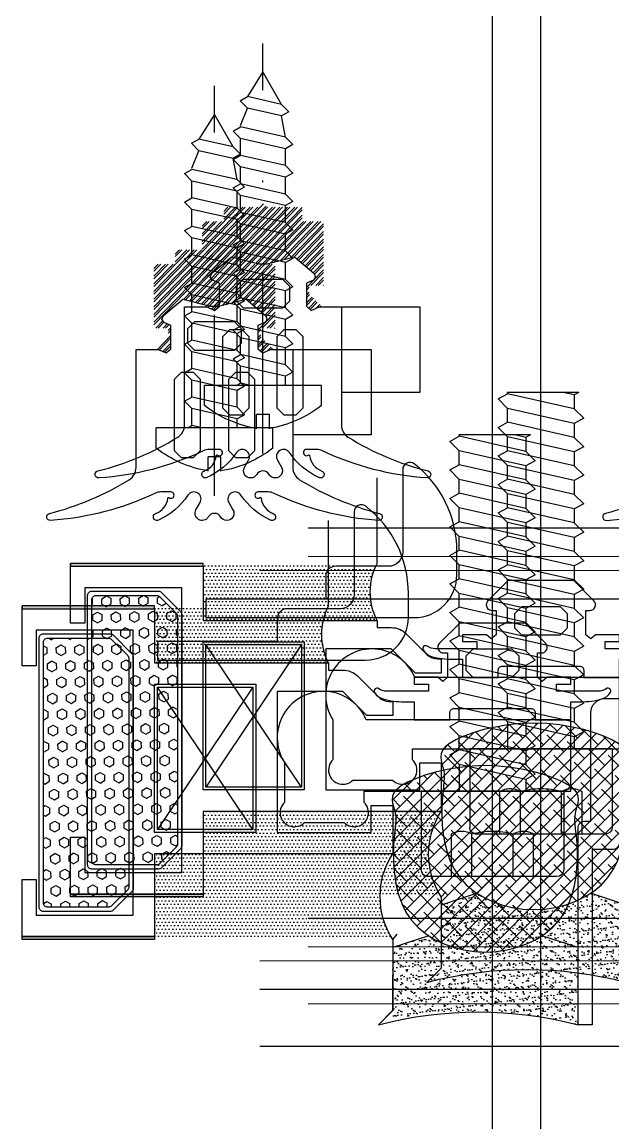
# Model space of a CAD drawing. Header units: inches. Extents: x 4821 to 127877, y 58012 to 433683.
# Drawn here: x 30582.9 to 30624.3, y 80394.5 to 80471.8 of the extents above; entities that cross this region are included whole.
import ezdxf

# ---------------------------------------------------------------- set-up
doc = ezdxf.new("R2010")
doc.units = ezdxf.units.IN
doc.header["$MEASUREMENT"] = 0
for name, pattern in [('$1$Center', [29.999999, 12, -6, 6, -6]), ('$1$DASHDOT', [25.4, 12.7, -6.35, 0, -6.35]), ('$1$DASHED', [19.05, 12.7, -6.35])]:
    doc.linetypes.add(name, pattern=pattern)
for name, color, linetype in [('A-FURN-FIXD', 10, 'Continuous'), ('A-GLAZ', 132, 'Continuous'), ('A-WAL-CMU', 7, 'Continuous'), ('A-WIN', 141, 'Continuous')]:
    doc.layers.add(name, color=color, linetype=linetype)

# ---------------------------------------------------------------- blocks, each defined once
blk = doc.blocks.new('$1$M6x25')
at = {"color": 71}
for p, q in [((0, 5), (-5.5, 5)), ((0, 5), (0, -5)), ((-6, 4.5), (-6, -4.5)), ((0.824, 2.339), (0, 2.339)), ((1.187, 3), (0.824, 2.339)), ((0.824, 2.339), (1.882, -2.339)), ((1.849, 2.339), (1.187, 3)), ((1.849, 2.339), (2.907, -2.339)), ((2.824, 2.339), (1.849, 2.339)), ((3.187, 3), (2.824, 2.339)), ((2.824, 2.339), (3.882, -2.339)), ((3.849, 2.339), (3.187, 3)), ((3.849, 2.339), (4.907, -2.339)), ((4.824, 2.339), (3.849, 2.339)), ((5.187, 3), (4.824, 2.339)), ((4.824, 2.339), (5.882, -2.339)), ((5.849, 2.339), (5.187, 3)), ((5.849, 2.339), (6.907, -2.339)), ((6.824, 2.339), (5.849, 2.339)), ((7.187, 3), (6.824, 2.339)), ((6.824, 2.339), (7.882, -2.339)), ((7.849, 2.339), (7.187, 3)), ((7.849, 2.339), (8.907, -2.339)), ((8.824, 2.339), (7.849, 2.339)), ((9.187, 3), (8.824, 2.339)), ((8.824, 2.339), (9.882, -2.339)), ((9.849, 2.339), (9.187, 3)), ((9.849, 2.339), (10.907, -2.339)), ((10.824, 2.339), (9.849, 2.339)), ((11.187, 3), (10.824, 2.339)), ((10.824, 2.339), (11.882, -2.339)), ((11.849, 2.339), (11.187, 3)), ((11.849, 2.339), (12.907, -2.339)), ((12.824, 2.339), (11.849, 2.339)), ((13.187, 3), (12.824, 2.339)), ((12.824, 2.339), (13.882, -2.339)), ((13.849, 2.339), (13.187, 3)), ((13.849, 2.339), (14.907, -2.339)), ((14.824, 2.339), (13.849, 2.339)), ((15.187, 3), (14.824, 2.339)), ((14.824, 2.339), (15.882, -2.339)), ((15.849, 2.339), (15.187, 3)), ((15.849, 2.339), (16.907, -2.339)), ((16.824, 2.339), (15.849, 2.339)), ((17.187, 3), (16.824, 2.339)), ((16.824, 2.339), (17.882, -2.339)), ((17.849, 2.339), (17.187, 3)), ((17.849, 2.339), (18.907, -2.339)), ((18.824, 2.339), (17.849, 2.339)), ((19.187, 3), (18.824, 2.339)), ((18.824, 2.339), (19.882, -2.339)), ((19.849, 2.339), (19.187, 3)), ((19.849, 2.339), (20.907, -2.339)), ((20.824, 2.339), (19.849, 2.339)), ((21.187, 3), (20.824, 2.339)), ((20.824, 2.339), (21.882, -2.339)), ((21.849, 2.339), (21.187, 3)), ((21.849, 2.339), (22.907, -2.339)), ((22.824, 2.339), (21.849, 2.339)), ((23.187, 3), (22.824, 2.339)), ((22.824, 2.339), (23.882, -2.339)), ((23.849, 2.339), (23.187, 3)), ((23.849, 2.339), (24.907, -2.339)), ((24.824, 2.339), (23.849, 2.339)), ((25, 2.659), (24.824, 2.339)), ((24.824, 2.339), (25, 1.561)), ((25, 2.659), (25, -2.339)), ((1.882, -2.339), (0, -2.339)), ((1.882, -2.339), (2.544, -3)), ((2.544, -3), (2.907, -2.339)), ((2.907, -2.339), (3.882, -2.339)), ((3.882, -2.339), (4.544, -3)), ((4.544, -3), (4.907, -2.339)), ((4.907, -2.339), (5.882, -2.339)), ((5.882, -2.339), (6.544, -3)), ((6.544, -3), (6.907, -2.339)), ((6.907, -2.339), (7.882, -2.339)), ((7.882, -2.339), (8.544, -3)), ((8.544, -3), (8.907, -2.339)), ((8.907, -2.339), (9.882, -2.339)), ((9.882, -2.339), (10.544, -3)), ((10.544, -3), (10.907, -2.339)), ((10.907, -2.339), (11.882, -2.339)), ((11.882, -2.339), (12.544, -3)), ((12.544, -3), (12.907, -2.339)), ((12.907, -2.339), (13.882, -2.339)), ((13.882, -2.339), (14.544, -3)), ((14.544, -3), (14.907, -2.339)), ((14.907, -2.339), (15.882, -2.339)), ((15.882, -2.339), (16.544, -3)), ((16.544, -3), (16.907, -2.339)), ((16.907, -2.339), (17.882, -2.339)), ((17.882, -2.339), (18.544, -3)), ((18.544, -3), (18.907, -2.339)), ((18.907, -2.339), (19.882, -2.339)), ((19.882, -2.339), (20.544, -3)), ((20.544, -3), (20.907, -2.339)), ((20.907, -2.339), (21.882, -2.339)), ((21.882, -2.339), (22.544, -3)), ((22.544, -3), (22.907, -2.339)), ((22.907, -2.339), (23.882, -2.339)), ((23.882, -2.339), (24.544, -3)), ((24.544, -3), (24.907, -2.339)), ((24.907, -2.339), (25, -2.339)), ((0, -5), (-5.5, -5))]:
    blk.add_line(p, q, dxfattribs=at)
at = {"color": 71, "linetype": '$1$DASHED', "ltscale": 100}
for p, q in [((-6, 2.887), (-3, 2.887)), ((-6, 1.443), (-3, 1.443)), ((-6, -1.443), (-3, -1.443)), ((-6, -2.887), (-3, -2.887))]:
    blk.add_line(p, q, dxfattribs=at)
at = {"color": 2, "linetype": '$1$Center', "ltscale": 10}
blk.add_line((-7.77, 0), (26.878, 0), dxfattribs=at)
at = {"color": 71}
for centre, start, end in [((-5.5, 4.5), 90, 180), ((-5.5, -4.5), 180, 270)]:
    blk.add_arc(centre, 0.5, start, end, dxfattribs=at)
at = {"color": 71, "linetype": '$1$DASHED', "ltscale": 100}
for centre, radius, start, end in [((-4.202, 2.165), 1.402, 329.0209, 30.9791), ((-8.108, 0), 5.308, 344.22219, 15.77781), ((-4.202, -2.165), 1.402, 329.0209, 30.9791)]:
    blk.add_arc(centre, radius, start, end, dxfattribs=at)
blk = doc.blocks.new('$1$butile2')
h = blk.add_hatch(color=11)
h.dxf.hatch_style = 1
h.paths.add_polyline_path([(9.3, 0.2), (0, 0.2), (0, 0), (9.3, 0)])
at = {"color": 11}
blk.add_lwpolyline([(9.3, 0.2), (0, 0.2), (0, 0), (9.3, 0)], close=True, dxfattribs=at)
blk = doc.blocks.new('$1$inner silicone')
h = blk.add_hatch()
h.set_pattern_fill('DOTS', scale=4)
h.paths.add_polyline_path([(12.2, 0), (12.2, -0.2), (12.2, -4), (0, -4, 0.23607), (0, 0)])
at = {"color": 7}
blk.add_line((12.2, -0.2), (12.2, 0), dxfattribs=at)
blk.add_arc((-4, -2), 4.472, 333.43473, 26.56527, dxfattribs=at)
blk = doc.blocks.new('$1$outer silicone')
h = blk.add_hatch()
h.set_pattern_fill('DOTS', scale=4)
h.paths.add_polyline_path([(16.7, 0), (16.7, -5.8), (16.7, -6), (0, -6, 0.293351), (0, 0)])
at = {"color": 7}
blk.add_line((16.7, -5.8), (16.7, -6), dxfattribs=at)
blk.add_arc((-4.673, -3), 5.553, 327.30183, 32.69817, dxfattribs=at)
blk = doc.blocks.new('$1$GTSY500112')
at = {"layer": 'A-FURN-FIXD'}
blk.add_lwpolyline([(5.932, -11.75, 0.57735), (5.066, -11.75, -1), (4.2, -11.25), (4.488, -10.75, 0.965781), (3.641, -10.22, -0.138673), (1.563, -11.978, -1.037842), (1.373, -11.515, 0.283592), (2.226, -10.43, -0.584426), (2.306, -10.397, 1.39494), (2.442, -10), (1.747, -10, 0.111575), (1.317, -10.097, -0.09543), (-6.006, -11.999, -0.91232), (-6.083, -11.508, 0.076551), (-0.475, -9.137, 0.260148), (0, -8.286), (0, 0), (1.559, 0), (2.11, -0.241), (2.447, 0.053), (2.447, 1.673), (1.96, 1.887), (1.808, 2.096), (1.916, 2.377), (3.285, 3.53), (5.211, 3.033), (5.786, 3.033), (7.71, 3.53), (9.079, 2.377), (9.186, 2.096), (9.034, 1.887), (8.547, 1.673), (8.547, 0.053), (8.885, -0.241), (9.436, 0), (10.997, 0), (10.997, -8.286, 0.260148), (11.472, -9.137, 0.076551), (17.08, -11.508, -0.91232), (17.003, -11.999, -0.09543), (9.681, -10.097, 0.111575), (9.251, -10), (8.555, -10, 1.39494), (8.691, -10.397, -0.584426), (8.772, -10.43, 0.283592), (9.624, -11.515, -1.037842), (9.434, -11.978, -0.138673), (7.357, -10.22, 0.965781), (6.509, -10.75), (6.798, -11.25, -1)], format="xyb", close=True, dxfattribs=at)
for points in [[(4.126, -0.073), (3.635, 0.418), (3.635, 1.466), (4.126, 1.957), (6.871, 1.957), (7.362, 1.466), (7.362, 0.418), (6.871, -0.073)], [(4.008, -1.584), (4.499, -2.075), (4.499, -7.109), (4.008, -7.6), (3.186, -7.6), (2.695, -7.109), (2.695, -2.075), (3.186, -1.584)], [(7.811, -7.6), (6.99, -7.6), (6.499, -7.109), (6.499, -2.075), (6.99, -1.584), (7.811, -1.584), (8.302, -2.075), (8.302, -7.109)]]:
    blk.add_lwpolyline(points, close=True, dxfattribs=at)
blk = doc.blocks.new('$1$GTSY500502')
at = {"color": 151}
blk.add_lwpolyline([(-1.783, 2.383, -0.668179), (-2.066, 1.7), (-2.35, 1.7), (-2.35, 0), (-2.013, -0.294), (-1.675, 0), (0, 0), (0, -0.488), (-1, -0.488), (-1, -0.988), (1.906, -0.988, 0.15392), (2.48, -0.807, -0.807191), (2.766, -1.073, -0.191853), (2.18, -1.525, -0.072848), (0.684, -1.724), (0, -1.724), (0, -3), (-2.5, -3), (-2.5, -2.5, 0.414214), (-2.8, -2.2), (-8.2, -2.2, 0.414214), (-8.5, -2.5), (-8.5, -3), (-11, -3), (-11, -1.724), (-11.684, -1.724, -0.072848), (-13.18, -1.525, -0.191853), (-13.766, -1.073, -0.807191), (-13.48, -0.807, 0.15392), (-12.906, -0.988), (-10, -0.988), (-10, -0.488), (-11, -0.488), (-11, 0), (-9.325, 0), (-8.987, -0.294), (-8.65, 0), (-8.65, 1.7), (-8.934, 1.7, -0.668179), (-9.217, 2.383), (-7.8, 3.8), (-3.2, 3.8)], format="xyb", close=True, dxfattribs=at)
blk.add_lwpolyline([(-3.637, 0.491), (-4.128, 0), (-6.872, 0), (-7.363, 0.491), (-7.363, 1.466), (-6.872, 1.957), (-4.128, 1.957), (-3.637, 1.466)], close=True, dxfattribs=at)
blk = doc.blocks.new('$1$RHS4.2x22')
at = {"layer": 'A-FURN-FIXD'}
for p, q in [((1.422, 4.099), (0, 4.099)), ((0, -4.099), (0, 4.099)), ((-19.976, 1.609), (-20.263, 1.087)), ((-19.453, 1.087), (-19.976, 1.609)), ((-18.23, 1.579), (-19.453, 1.087)), ((-17.848, 2.1), (-18.134, 1.579)), ((-17.421, -1.579), (-18.134, 1.579)), ((-17.325, 1.579), (-17.848, 2.1)), ((-16.137, 1.579), (-17.325, 1.579)), ((-16.611, -1.579), (-17.325, 1.579)), ((-15.85, 2.1), (-16.137, 1.579)), ((-15.423, -1.579), (-16.137, 1.579)), ((-15.328, 1.579), (-15.85, 2.1)), ((-14.614, -1.579), (-15.328, 1.579)), ((-14.14, 1.579), (-15.328, 1.579)), ((-13.853, 2.1), (-14.14, 1.579)), ((-13.426, -1.579), (-14.14, 1.579)), ((-13.331, 1.579), (-13.853, 2.1)), ((-12.617, -1.579), (-13.331, 1.579)), ((-12.143, 1.579), (-13.331, 1.579)), ((-11.856, 2.1), (-12.143, 1.579)), ((-11.429, -1.579), (-12.143, 1.579)), ((-11.334, 1.579), (-11.856, 2.1)), ((-10.62, -1.579), (-11.334, 1.579)), ((-10.146, 1.579), (-11.334, 1.579)), ((-9.859, 2.1), (-10.146, 1.579)), ((-9.432, -1.579), (-10.146, 1.579)), ((-9.859, 2.1), (-9.336, 1.579)), ((-8.622, -1.579), (-9.336, 1.579)), ((-8.148, 1.579), (-9.336, 1.579)), ((-7.862, 2.1), (-8.148, 1.579)), ((-7.435, -1.579), (-8.148, 1.579)), ((-7.339, 1.579), (-7.862, 2.1)), ((-6.625, -1.579), (-7.339, 1.579)), ((-6.151, 1.579), (-7.339, 1.579)), ((-5.865, 2.1), (-6.151, 1.579)), ((-5.437, -1.579), (-6.151, 1.579)), ((-5.342, 1.579), (-5.865, 2.1)), ((-4.628, -1.579), (-5.342, 1.579)), ((-4.154, 1.579), (-5.342, 1.579)), ((-3.867, 2.1), (-4.154, 1.579)), ((-3.44, -1.579), (-4.154, 1.579)), ((-3.44, -1.579), (-4.154, 1.579)), ((-3.345, 1.579), (-3.867, 2.1)), ((-2.631, -1.579), (-3.345, 1.579)), ((-2.157, 1.579), (-3.345, 1.579)), ((-1.87, 2.1), (-2.157, 1.579)), ((-1.443, -1.579), (-2.157, 1.579)), ((-1.348, 1.579), (-1.87, 2.1)), ((-0.634, -1.579), (-1.348, 1.579)), ((-0.16, 1.579), (-1.348, 1.579)), ((0, 1.869), (-0.16, 1.579)), ((0, 0.872), (-0.16, 1.579)), ((-22, 0), (-20.263, 1.087)), ((-19.723, -1.303), (-20.263, 1.087)), ((-18.913, -1.303), (-19.453, 1.087)), ((-19.723, -1.303), (-22, 0)), ((3.048, 0.455), (2.039, 0.455)), ((2.039, -0.455), (2.039, 0.455)), ((3.048, -0.455), (2.039, -0.455)), ((-19.723, -1.303), (-19.2, -1.824)), ((-19.2, -1.824), (-18.913, -1.303)), ((-17.421, -1.579), (-18.913, -1.303)), ((-17.421, -1.579), (-16.898, -2.1)), ((-16.898, -2.1), (-16.611, -1.579)), ((-15.423, -1.579), (-16.611, -1.579)), ((-15.423, -1.579), (-14.901, -2.1)), ((-14.901, -2.1), (-14.614, -1.579)), ((-13.426, -1.579), (-14.614, -1.579)), ((-13.426, -1.579), (-12.904, -2.1)), ((-12.904, -2.1), (-12.617, -1.579)), ((-11.429, -1.579), (-12.617, -1.579)), ((-11.429, -1.579), (-10.906, -2.1)), ((-10.906, -2.1), (-10.62, -1.579)), ((-9.432, -1.579), (-10.62, -1.579)), ((-9.432, -1.579), (-8.909, -2.1)), ((-8.909, -2.1), (-8.622, -1.579)), ((-7.435, -1.579), (-8.622, -1.579)), ((-7.435, -1.579), (-6.912, -2.1)), ((-6.912, -2.1), (-6.625, -1.579)), ((-5.437, -1.579), (-6.625, -1.579)), ((-5.437, -1.579), (-4.915, -2.1)), ((-4.915, -2.1), (-4.628, -1.579)), ((-3.44, -1.579), (-4.628, -1.579)), ((-3.44, -1.579), (-2.918, -2.1)), ((-2.918, -2.1), (-2.631, -1.579)), ((-1.443, -1.579), (-2.631, -1.579)), ((-1.443, -1.579), (-0.92, -2.1)), ((-0.92, -2.1), (-0.634, -1.579)), ((0, -1.579), (-0.634, -1.579)), ((1.422, -4.099), (0, -4.099))]:
    blk.add_line(p, q, dxfattribs=at)
at = {"layer": 'A-FURN-FIXD', "linetype": '$1$DASHDOT'}
blk.add_line((4.779, 0), (-24, 0), dxfattribs=at)
at = {"layer": 'A-FURN-FIXD'}
for centre, start, end in [((-5.008, -0.908), 9.62942, 37.90566), ((-5.008, 0.908), 322.09434, 350.37058)]:
    blk.add_arc(centre, 8.149, start, end, dxfattribs=at)
blk = doc.blocks.new('$1$silicone2')
at = {"ltscale": 0.5}
h = blk.add_hatch(dxfattribs=at)
h.set_pattern_fill('ANSI38', color=21, scale=5.416667, style=0)
h.set_pattern_definition([(45, (28504.06546, 7659.8265), (-0.478770216, 0.478770216), []), (135, (28504.06546, 7659.8265), (-1.43631065, 0.478770216), [1.692708333, -1.015625])])
h.paths.add_polyline_path([(-12.407, 16.769), (-12.716, 16.52), (-12.909, 16.277), (-13.007, 16.038), (-13.032, 15.801), (-13.005, 15.566), (-12.946, 15.331), (-12.878, 15.093), (-12.82, 14.852), (-12.791, 14.605), (-12.787, 14.347), (-12.803, 14.069), (-12.832, 13.765), (-12.868, 13.428), (-12.904, 13.05), (-12.935, 12.626), (-12.953, 12.146), (-12.952, 11.61), (-12.924, 11.026), (-12.86, 10.41), (-12.751, 9.777), (-12.589, 9.14), (-12.366, 8.515), (-12.072, 7.917), (-11.698, 7.359), (-11.241, 6.854), (-10.706, 6.408), (-10.106, 6.022), (-9.45, 5.701), (-8.751, 5.446), (-8.019, 5.26), (-7.265, 5.147), (-6.5, 5.108), (-5.735, 5.147), (-4.981, 5.26), (-4.249, 5.446), (-3.55, 5.701), (-2.894, 6.022), (-2.294, 6.408), (-1.759, 6.854), (-1.302, 7.359), (-0.928, 7.917), (-0.634, 8.515), (-0.411, 9.14), (-0.249, 9.777), (-0.14, 10.41), (-0.076, 11.026), (-0.048, 11.61), (-0.047, 12.146), (-0.065, 12.626), (-0.096, 13.05), (-0.132, 13.428), (-0.168, 13.765), (-0.197, 14.069), (-0.213, 14.347), (-0.209, 14.605), (-0.18, 14.852), (-0.122, 15.093), (-0.054, 15.331), (0.005, 15.566), (0.032, 15.801), (0.007, 16.038), (-0.091, 16.277), (-0.284, 16.52), (-0.593, 16.769), (-1.032, 17.024), (-1.591, 17.276), (-2.252, 17.516), (-2.999, 17.734), (-3.815, 17.92), (-4.681, 18.066), (-5.582, 18.16), (-6.5, 18.194), (-7.418, 18.16), (-8.319, 18.066), (-9.185, 17.92), (-10.001, 17.734), (-10.748, 17.516), (-11.409, 17.276), (-11.968, 17.024)])
h = blk.add_hatch()
h.set_pattern_fill('AR-SAND', color=11, scale=0.325)
h.set_pattern_definition([(37.5, (28504.06546, 7705.84134), (-0.020472841, 0.626217725), [0, -0.494, 0, -0.5525, 0, -0.528125]), (7.5, (28504.0655, 7705.8413), (0.57517743, 0.917197471), [0, -0.2665, 0, -0.44525, 0, -0.170625]), (327.5, (28503.6657, 7705.84134), (1.012096105, 0.001839192), [0, -0.1625, 0, -0.585, 0, -0.76375]), (317.5, (28503.6657, 7705.8413), (0.976991146, 0.285244559), [0, -0.08125, 0, -0.3835, 0, -0.43875])])
edge = h.paths.add_edge_path()
edge.add_arc((-7.689, -32.007), 32.918, 88.38067, 99.28457)
edge.add_line((-13, 0.479), (-13, 5.417))
edge.add_line((-13, 5.417), (-10.469, 6.256))
edge.add_line((-10.469, 6.256), (-10.106, 6.022))
edge.add_line((-10.106, 6.022), (-9.45, 5.701))
edge.add_line((-9.45, 5.701), (-8.751, 5.446))
edge.add_line((-8.751, 5.446), (-8.019, 5.26))
edge.add_line((-8.019, 5.26), (-7.265, 5.147))
edge.add_line((-7.265, 5.147), (-6.5, 5.108))
edge.add_line((-6.5, 5.108), (-5.735, 5.147))
edge.add_line((-5.735, 5.147), (-4.981, 5.26))
edge.add_line((-4.981, 5.26), (-4.249, 5.446))
edge.add_line((-4.249, 5.446), (-3.55, 5.701))
edge.add_line((-3.55, 5.701), (-2.894, 6.022))
edge.add_line((-2.894, 6.022), (-2.531, 6.256))
edge.add_line((-2.531, 6.256), (0, 5.417))
edge.add_line((0, 5.417), (0, 0))
edge.add_arc((-6.5, -23.052), 23.951, 74.25327, 90.61925)
at = {"color": 21, "ltscale": 0.5}
blk.add_lwpolyline([(-12.407, 16.769), (-12.716, 16.52), (-12.909, 16.277), (-13.007, 16.038), (-13.032, 15.801), (-13.005, 15.566), (-12.946, 15.331), (-12.878, 15.093), (-12.82, 14.852), (-12.791, 14.605), (-12.787, 14.347), (-12.803, 14.069), (-12.832, 13.765), (-12.868, 13.428), (-12.904, 13.05), (-12.935, 12.626), (-12.953, 12.146), (-12.952, 11.61), (-12.924, 11.026), (-12.86, 10.41), (-12.751, 9.777), (-12.589, 9.14), (-12.366, 8.515), (-12.072, 7.917), (-11.698, 7.359), (-11.241, 6.854), (-10.706, 6.408), (-10.106, 6.022), (-9.45, 5.701), (-8.751, 5.446), (-8.019, 5.26), (-7.265, 5.147), (-6.5, 5.108), (-5.735, 5.147), (-4.981, 5.26), (-4.249, 5.446), (-3.55, 5.701), (-2.894, 6.022), (-2.294, 6.408), (-1.759, 6.854), (-1.302, 7.359), (-0.928, 7.917), (-0.634, 8.515), (-0.411, 9.14), (-0.249, 9.777), (-0.14, 10.41), (-0.076, 11.026), (-0.048, 11.61), (-0.047, 12.146), (-0.065, 12.626), (-0.096, 13.05), (-0.132, 13.428), (-0.168, 13.765), (-0.197, 14.069), (-0.213, 14.347), (-0.209, 14.605), (-0.18, 14.852), (-0.122, 15.093), (-0.054, 15.331), (0.005, 15.566), (0.032, 15.801), (0.007, 16.038), (-0.091, 16.277), (-0.284, 16.52), (-0.593, 16.769), (-1.032, 17.024), (-1.591, 17.276), (-2.252, 17.516), (-2.999, 17.734), (-3.815, 17.92), (-4.681, 18.066), (-5.582, 18.16), (-6.5, 18.194), (-7.418, 18.16), (-8.319, 18.066), (-9.185, 17.92), (-10.001, 17.734), (-10.748, 17.516), (-11.409, 17.276), (-11.968, 17.024)], close=True, dxfattribs=at)
blk.add_lwpolyline([(-10.469, 6.256), (-13, 5.417), (-13, 1), (-14, 0, -0.12901), (0, 0), (0, 5.417), (-2.531, 6.256)], format="xyb", dxfattribs=at)
blk = doc.blocks.new('CURTT')
at = {"layer": 'A-FURN-FIXD', "extrusion": (1.56101e-06, 5.69003e-07, 1)}
h = blk.add_hatch(dxfattribs=at)
h.set_pattern_fill('HEX', color=256, scale=3, angle=269.01621)
h.set_pattern_definition([(269.016209, (912438.0395, -1524917.3289), (0.64942331, -0.01115195), [0.375, -0.75]), (29.016209, (912438.0395, -1524917.3289), (-0.315053783, 0.56799306), [0.375, -0.75]), (329.016209, (912438.03306, -1524917.70384), (0.334369526, 0.55684111), [0.375, -0.75])])
edge = h.paths.add_edge_path()
edge.add_line((905496.585, -1520302.343), (905500.836, -1520302.343))
edge.add_arc((905500.836, -1520302.043), 0.3, 269.99978, 314.99978)
edge.add_line((905501.048, -1520302.255), (905502.197, -1520301.107))
edge.add_arc((905501.985, -1520300.894), 0.3, 314.99978, 359.99978)
edge.add_line((905502.285, -1520300.894), (905502.285, -1520284.891))
edge.add_arc((905501.985, -1520284.891), 0.3, 359.99978, 404.99978)
edge.add_line((905502.197, -1520284.679), (905501.048, -1520283.531))
edge.add_arc((905500.836, -1520283.743), 0.3, 404.99978, 449.99978)
edge.add_line((905500.836, -1520283.443), (905496.585, -1520283.443))
edge.add_arc((905496.585, -1520283.743), 0.3, 449.99978, 539.99978)
edge.add_line((905496.285, -1520283.743), (905496.285, -1520302.043))
edge.add_arc((905496.585, -1520302.043), 0.3, 179.99978, 269.99978)
h = blk.add_hatch(dxfattribs=at)
h.set_pattern_fill('ANSI32', color=256, angle=269.01621)
h.set_pattern_definition([(314.016209, (919635.5578, -1539070.8286), (0.26967872, 0.2605731915), []), (314.016209, (919635.5548, -1539071.00535), (0.26967872, 0.2605731915), [])])
h.paths.add_polyline_path([(905512.532, -1520328.593), (905511.032, -1520328.593), (905511.032, -1520329.593), (905508.582, -1520329.593), (905508.282, -1520329.893), (905507.982, -1520329.593), (905505.532, -1520329.593), (905505.532, -1520328.593), (905504.032, -1520328.593), (905504.032, -1520324.093), (905505.032, -1520324.093), (905505.032, -1520323.493), (905504.132, -1520322.593), (905504.341, -1520322.593), (905504.892, -1520322.352), (905505.23, -1520322.646), (905505.23, -1520324.266), (905504.743, -1520324.48), (905504.591, -1520324.689), (905504.698, -1520324.97), (905506.067, -1520326.123), (905507.993, -1520325.626), (905508.569, -1520325.626), (905510.492, -1520326.123), (905511.861, -1520324.97), (905511.969, -1520324.689), (905511.817, -1520324.48), (905511.33, -1520324.266), (905511.33, -1520322.646), (905511.667, -1520322.352), (905512.218, -1520322.593), (905512.432, -1520322.593), (905511.532, -1520323.493), (905511.532, -1520324.093), (905512.532, -1520324.093)])
for p, q in [((905520.785, -1520281.193, 0), (905520.782, -1520276.193, 0)), ((905520.785, -1520281.193, 0), (905521.106, -1520281.547, 0)), ((905510.985, -1520298.893, 0), (905504.285, -1520288.893, 0)), ((905510.985, -1520288.893, 0), (905504.285, -1520298.893, 0)), ((905516.285, -1520304.593, 0), (905516.285, -1520310.593, 0))]:
    blk.add_line(p, q, dxfattribs=at)
at = {"layer": 'A-FURN-FIXD', "extrusion": (1.56101e-06, 5.69003e-07, 1), "elevation": 0.548}
for points in [[(905534.285, -1520289.493), (905534.685, -1520289.493), (905534.685, -1520297.095, 0.414214), (905535.685, -1520298.095), (905538.285, -1520298.095), (905538.285, -1520308.393), (905538.946, -1520308.927, 0.352941), (905539.323, -1520308.927), (905539.985, -1520308.393), (905539.985, -1520306.393), (905539.485, -1520306.393), (905539.485, -1520297.145), (905539.985, -1520297.145), (905539.985, -1520295.395), (905539.323, -1520294.862, 0.352941), (905538.947, -1520294.862), (905538.285, -1520295.395), (905538.285, -1520296.095), (905536.685, -1520296.095), (905536.685, -1520287.993, 0.414214), (905536.185, -1520287.493), (905534.785, -1520287.493), (905534.785, -1520275.193), (905533.785, -1520275.193), (905533.785, -1520288.993, 0.414214)], [(905519.809, -1520298.186, -0.198912), (905520.516, -1520297.893), (905520.785, -1520297.893), (905520.785, -1520296.893), (905518.98, -1520296.893), (905517.28, -1520298.593), (905512.685, -1520298.593), (905512.685, -1520288.693), (905519.285, -1520288.693), (905519.285, -1520290.593), (905520.785, -1520290.593), (905520.785, -1520287.193), (905504.085, -1520287.193), (905504.085, -1520281.393), (905494.785, -1520281.393), (905494.785, -1520285.393), (905495.785, -1520285.393), (905495.785, -1520282.893), (905502.585, -1520282.893), (905502.585, -1520302.893), (905495.785, -1520302.893), (905495.785, -1520300.393), (905494.785, -1520300.393), (905494.785, -1520304.393), (905504.085, -1520304.393), (905504.085, -1520300.593), (905516.285, -1520300.593), (905516.285, -1520300.093), (905517.28, -1520300.093, 0.198912), (905518.341, -1520299.654)], [(905495.985, -1520302.343, 0.414214), (905496.285, -1520302.643), (905500.961, -1520302.643, 0.198912), (905501.173, -1520302.555), (905502.497, -1520301.231, 0.198912), (905502.585, -1520301.019), (905502.585, -1520284.767, 0.198912), (905502.497, -1520284.555), (905501.173, -1520283.231, 0.198912), (905500.961, -1520283.143), (905496.285, -1520283.143, 0.414214), (905495.985, -1520283.443)], [(905496.585, -1520302.343), (905500.836, -1520302.343, 0.198912), (905501.048, -1520302.255), (905502.197, -1520301.107, 0.198912), (905502.285, -1520300.894), (905502.285, -1520284.891, 0.198912), (905502.197, -1520284.679), (905501.048, -1520283.531, 0.198912), (905500.836, -1520283.443), (905496.585, -1520283.443, 0.414214), (905496.285, -1520283.743), (905496.285, -1520302.043, 0.414214)], [(905513.185, -1520293.612), (905513.185, -1520290.807, -1.010051), (905514.599, -1520289.393), (905517.371, -1520289.393, -1.010051), (905518.785, -1520290.807), (905518.785, -1520291.593), (905533.285, -1520291.593), (905533.285, -1520296.593), (905518.934, -1520296.593, -1.08744)], [(905518.085, -1520305.393, 0.414214), (905517.085, -1520304.393), (905515.685, -1520304.393), (905515.685, -1520304.393), (905514.285, -1520304.393), (905514.285, -1520304.393), (905513.385, -1520304.393, -0.414214), (905512.685, -1520303.693), (905512.685, -1520302.093), (905504.285, -1520302.093), (905504.285, -1520300.793), (905514.285, -1520300.793), (905514.285, -1520300.793), (905515.685, -1520300.793), (905515.685, -1520300.793), (905518.885, -1520300.793, -0.414214), (905521.885, -1520303.793), (905521.885, -1520305.47, -0.231514), (905518.892, -1520311.586, -0.624419), (905518.085, -1520311.191)]]:
    blk.add_lwpolyline(points, format="xyb", close=True, dxfattribs=at)
for points in [[(905504.085, -1520299.093), (905511.185, -1520299.093), (905511.185, -1520288.693), (905504.085, -1520288.693)], [(905504.285, -1520298.893), (905510.985, -1520298.893), (905510.985, -1520288.893), (905504.285, -1520288.893)]]:
    blk.add_lwpolyline(points, close=True, dxfattribs=at)
blk.add_lwpolyline([(905513.782, -1520322.593), (905519.285, -1520322.593), (905519.285, -1520316.593), (905513.782, -1520316.593)], dxfattribs=at)
at = {"layer": 'A-GLAZ', "extrusion": (1.56101e-06, 5.69003e-07, 1)}
for p, q in [((905527.785, -1520222.761, 0), (905527.784, -1520477.062, 0)), ((905511.457, -1520273.686, -0.003), (907611.941, -1520275.188, -0.003)), ((905511.457, -1520277.687, -0.001), (907612.952, -1520279.188, -0.001)), ((905511.457, -1520279.687, -0.001), (907612.953, -1520281.188, -0.001)), ((905511.457, -1520305.085, -0.001), (907608.453, -1520306.588, -0.001)), ((905511.457, -1520307.085, -0.001), (907608.453, -1520308.588, -0.001))]:
    blk.add_line(p, q, dxfattribs=at)
at = {"layer": 'A-WIN', "extrusion": (1.56101e-06, 5.69003e-07, 1)}
for p, q in [((905520.782, -1520276.193, 0), (905519.782, -1520275.193, 0)), ((905520.785, -1520281.193, 0), (905520.785, -1520276.193, 0)), ((905520.785, -1520281.193, 0), (905521.106, -1520281.547, 0)), ((905494.785, -1520304.393, 0), (905494.785, -1520304.593, 0))]:
    blk.add_line(p, q, dxfattribs=at)
at = {"layer": 'A-FURN-FIXD', "extrusion": (1.56101e-06, 5.69003e-07, 1)}
for name, p, rotation in [('$1$outer silicone', (905520.785, -1520287.193, 0.548), 179.9997810400824), ('$1$GTSY500502', (905522.285, -1520299.593, 0.548), 179.9997810400824), ('$1$inner silicone', (905516.285, -1520304.593, 0.548), 179.9997810400824), ('$1$GTSY500112', (905552.785, -1520322.593, 0.548), 179.9997810400824), ('$1$RHS4.2x22', (905508.285, -1520317.093, 0.548), 89.99978104008247)]:
    blk.add_blockref(name, p, dxfattribs=dict(at, rotation=rotation))
at = {"layer": 'A-FURN-FIXD', "extrusion": (-1.56101e-06, -5.69003e-07, -1), "zscale": -1, "rotation": 180.0002189599175}
blk.add_blockref('$1$GTSY500112', (-905502.785, -1520322.593, -0.548), dxfattribs=at)
at = {"layer": 'A-WIN', "extrusion": (-1.56101e-06, -5.69003e-07, -1), "zscale": -1, "rotation": 180.0002189599175}
for name, p in [('$1$silicone2', (-905533.785, -1520275.193, -0.548)), ('$1$butile2', (-905494.785, -1520304.393, -0.548))]:
    blk.add_blockref(name, p, dxfattribs=at)
at = {"layer": 'A-WIN', "extrusion": (1.56101e-06, 5.69003e-07, 1)}
for name, p, rotation in [('$1$butile2', (905494.785, -1520281.393, 0.548), 359.9997810400823), ('$1$M6x25', (905527.785, -1520291.593, 0.548), 269.9997810400826)]:
    blk.add_blockref(name, p, dxfattribs=dict(at, rotation=rotation))
blk = doc.blocks.new('FIRST SLAB EDGE')
at = {"layer": 'A-WIN', "xscale": -1, "rotation": 180}
blk.add_blockref('CURTT', (238156.089, -3250713.17, -1.151), dxfattribs=at)

msp = doc.modelspace()

# ---------------------------------------------------------------- block references
at = {"layer": 'A-WAL-CMU'}
for p in [(-1113064.602, 1810842.365, 0), (-1113068.002, 1810839.382, 0)]:
    msp.add_blockref('FIRST SLAB EDGE', p, dxfattribs=at)

doc.saveas('drawing.dxf')
